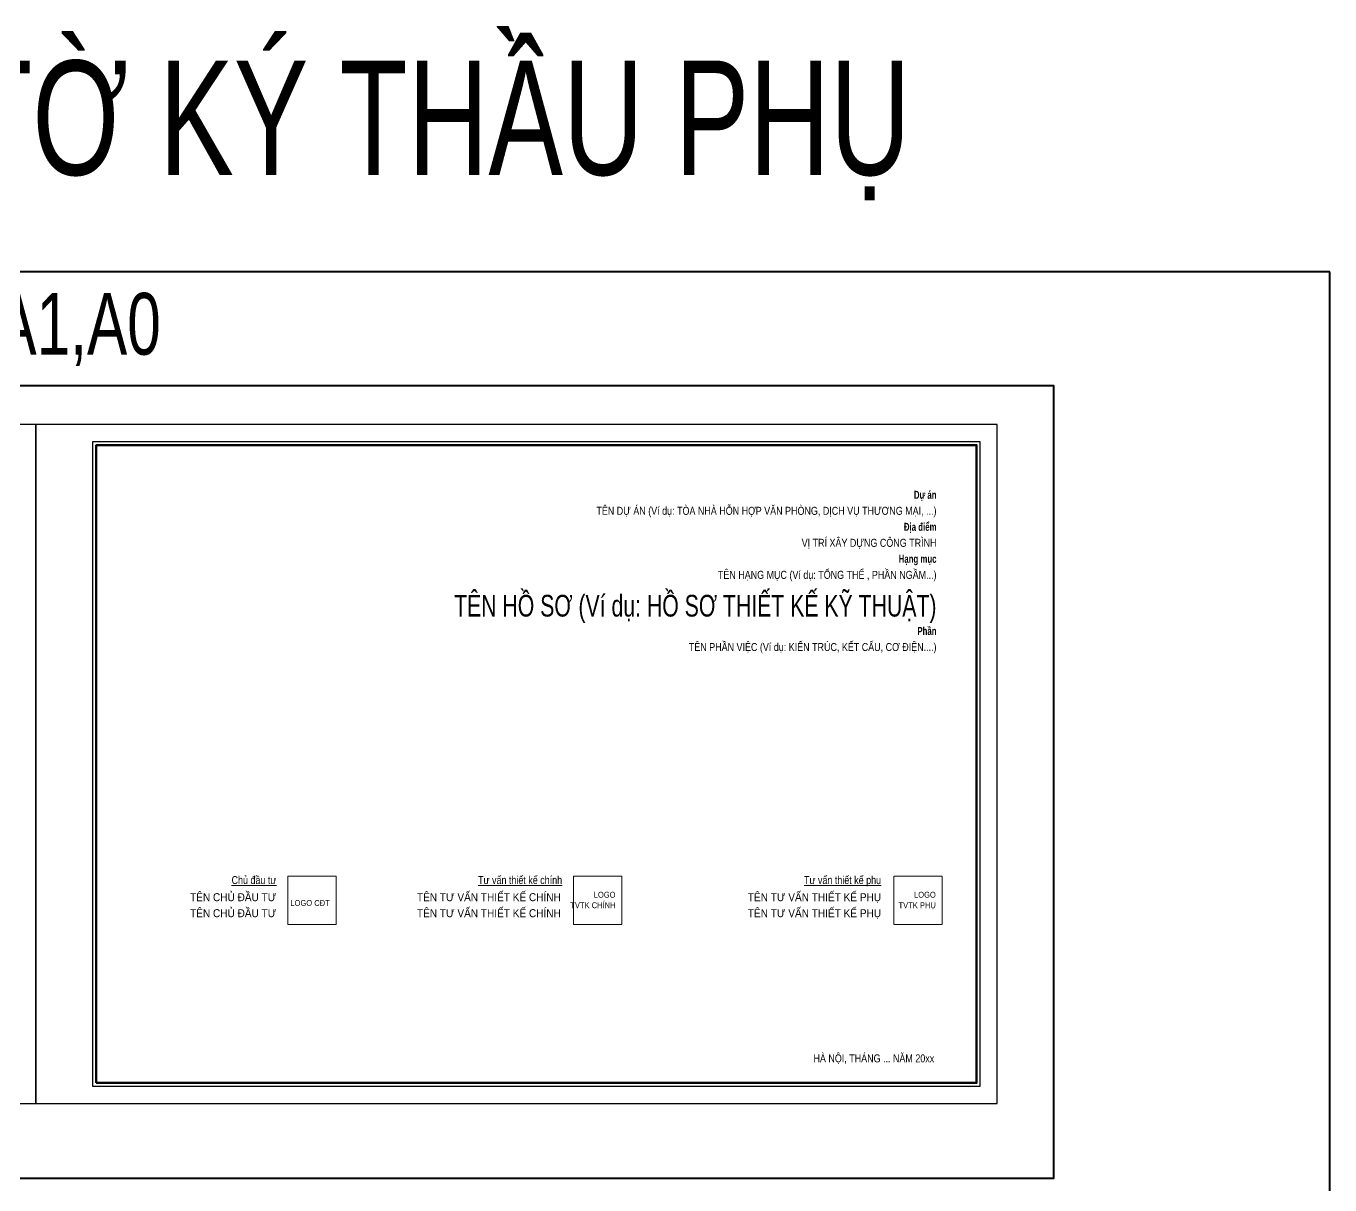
# Model space of a CAD drawing. Header units: inches. Extents: x -680616 to -44570, y -228485 to -6272.
# Drawn here: x -158625 to -44570, y -107650 to -6272 of the extents above; entities that cross this region are included whole.
import ezdxf
from ezdxf.enums import TextEntityAlignment as Align

# ---------------------------------------------------------------- set-up
doc = ezdxf.new("R2010")
doc.units = ezdxf.units.IN
doc.header["$MEASUREMENT"] = 0
doc.linetypes.add('HIDDEN2', pattern=[0.1875, 0.125, -0.0625])
doc.layers.get('Defpoints').update_dxf_attribs({"color": 250})
for name, color, linetype, lineweight in [('A-Tuong', 4, 'Continuous', 40), ('Hatch1', 250, 'Continuous', 5), ('KT-Chuviet', 6, 'Continuous', 15), ('KT-Nettuong', 2, 'Continuous', 40)]:
    doc.layers.add(name, color=color, linetype=linetype, lineweight=lineweight)
doc.layers.add('CDC-KHUNGTEN', color=7, linetype='Continuous')
doc.styles.add('KT CDC', font='arial.ttf', dxfattribs={"width": 0.85, "height": 200})
doc.styles.add('KT CDC B', font='arialbd.ttf', dxfattribs={"width": 0.85, "height": 200})

msp = doc.modelspace()

# ---------------------------------------------------------------- linework, layer by layer
at = {"layer": 'A-Tuong'}
msp.add_lwpolyline([(-251173.5, -107050.9), (-68722.1, -107050.9), (-68722.1, -37730.2), (-251173.5, -37730.2)], close=True, dxfattribs=at)
at = {"layer": 'CDC-KHUNGTEN', "color": 8}
msp.add_lwpolyline([(-152784.5, -99028.4), (-152784.5, -42628.4), (-75184.5, -42628.4), (-75184.5, -99028.4), (-152784.5, -99028.4)], close=True, dxfattribs=at)
at = {"layer": 'CDC-KHUNGTEN', "color": 255, "lineweight": 60}
msp.add_lwpolyline([(-152484.5, -98728.4), (-152484.5, -42928.4), (-75484.5, -42928.4), (-75484.5, -98728.4)], close=True, dxfattribs=at)
at = {"layer": 'Defpoints', "color": 1, "ltscale": 0.2}
for points in [[(-241884.5, -100528.4), (-157784.5, -100528.4), (-157784.5, -41128.4), (-241884.5, -41128.4)], [(-157784.5, -100528.4), (-73684.5, -100528.4), (-73684.5, -41128.4), (-157784.5, -41128.4)]]:
    msp.add_lwpolyline(points, close=True, dxfattribs=at)
at = {"layer": 'Hatch1', "linetype": 'HIDDEN2', "ltscale": 100}
for points in [[(-131503.3, -80628.4), (-135733.5, -80628.4), (-135733.5, -84858.1), (-131503.3, -84858.1)], [(-106503.3, -80628.4), (-110733.5, -80628.4), (-110733.5, -84858.1), (-106503.3, -84858.1)], [(-78487.1, -80628.4), (-82717.3, -80628.4), (-82717.3, -84858.1), (-78487.1, -84858.1)]]:
    msp.add_lwpolyline(points, close=True, dxfattribs=at)
at = {"layer": 'KT-Nettuong'}
msp.add_lwpolyline([(-44570.1, -27781.9), (-258856, -27781.9), (-258856, -159237.2), (-44570.1, -159237.2)], close=True, dxfattribs=at)

# ---------------------------------------------------------------- texts
at = {"layer": 'KT-Chuviet', "color": 6}
for s, height, style, width, p in [('TỜ BÌA-TỜ KÝ THẦU PHỤ', 10000, 'KT CDC', 0.7, (-81237.1, -19295.6)), ('A2,A1,A0', 5400, 'KT CDC', 0.7, (-146837.7, -35017.5)), ('Dự án', 700, 'KT CDC B', 0.7, (-78984.5, -47628.4)), ('TÊN DỰ ÁN (Ví dụ: TÒA NHÀ HỖN HỢP VĂN PHÒNG, DỊCH VỤ THƯƠNG MẠI, ...)', 700, 'KT CDC', 0.8, (-78984.5, -49028.4)), ('Địa điểm', 700, 'KT CDC B', 0.7, (-78984.5, -50428.4)), ('VỊ TRÍ XÂY DỰNG CÔNG TRÌNH', 700, 'KT CDC', 0.8, (-78984.5, -51828.4)), ('Hạng mục', 700, 'KT CDC B', 0.7, (-78984.5, -53228.4)), ('TÊN HẠNG MỤC (Ví dụ: TỔNG THỂ , PHẦN NGẦM...)', 700, 'KT CDC', 0.8, (-78984.5, -54628.4)), ('TÊN HỒ SƠ (Ví dụ: HỒ SƠ THIẾT KẾ KỸ THUẬT)', 1900, 'KT CDC', 0.7, (-78984.5, -57928.4)), ('Phần', 700, 'KT CDC B', 0.7, (-78984.5, -59543)), ('TÊN PHẦN VIỆC (Ví dụ: KIẾN TRÚC, KẾT CẤU, CƠ ĐIỆN....)', 700, 'KT CDC', 0.8, (-78984.5, -60943)), ('%%UChủ đầu tư', 700, 'KT CDC', 0.8, (-136733.5, -81328.4)), ('%%UTư vấn thiết kế chính', 700, 'KT CDC', 0.8, (-111733.5, -81328.4)), ('%%UTư vấn thiết kế phụ', 700, 'KT CDC', 0.8, (-83833.3, -81328.4)), ('TÊN CHỦ ĐẦU TƯ', 700, 'KT CDC', 0.9, (-136733.5, -82828.4)), ('TÊN TƯ VẤN THIẾT KẾ CHÍNH', 700, 'KT CDC', 0.9, (-111849.4, -82828.4)), ('LOGO', 515.07, 'KT CDC', 0.8, (-107063.5, -82523.3)), ('TÊN TƯ VẤN THIẾT KẾ PHỤ', 700, 'KT CDC', 0.9, (-83833.3, -82828.4)), ('LOGO', 515.07, 'KT CDC', 0.8, (-79047.4, -82523.3)), ('LOGO CĐT', 515.07, 'KT CDC', 0.8, (-132063.5, -83239.7)), ('TVTK CHÍNH', 515.07, 'KT CDC', 0.8, (-107063.5, -83439.9)), ('TVTK PHỤ', 515.07, 'KT CDC', 0.8, (-79047.4, -83439.9)), ('TÊN CHỦ ĐẦU TƯ', 700, 'KT CDC', 0.9, (-136733.5, -84228.4)), ('TÊN TƯ VẤN THIẾT KẾ CHÍNH', 700, 'KT CDC', 0.9, (-111849.4, -84228.4)), ('TÊN TƯ VẤN THIẾT KẾ PHỤ', 700, 'KT CDC', 0.9, (-83833.3, -84228.4)), ('HÀ NỘI, THÁNG ... NĂM 20xx', 700, 'KT CDC', 0.8, (-79184.5, -96928.6))]:
    msp.add_text(s, height=height, dxfattribs=dict(at, style=style, width=width)).set_placement(p, align=Align.RIGHT)

doc.saveas('drawing.dxf')
